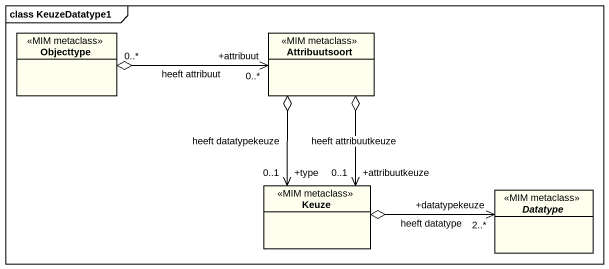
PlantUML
@startuml
mainframe class KeuzeDatatype1
hide circle
hide empty members
class Objecttype <<MIM metaclass>> #FFFFF0
class Attribuutsoort <<MIM metaclass>> #FFFFF0
class Keuze <<MIM metaclass>> #FFFFF0
abstract class Datatype <<MIM metaclass>> #FFFFF0
Attribuutsoort "+attribuut\n0..*" <-left-o "0..*" Objecttype : heeft attribuut
Attribuutsoort o--> "+attribuutkeuze\n0..1" Keuze : heeft attribuutkeuze
Attribuutsoort o--> "+type\n0..1" Keuze : heeft datatypekeuze
Datatype "+datatypekeuze\n2..*" <-left-o Keuze : heeft datatype
@enduml
